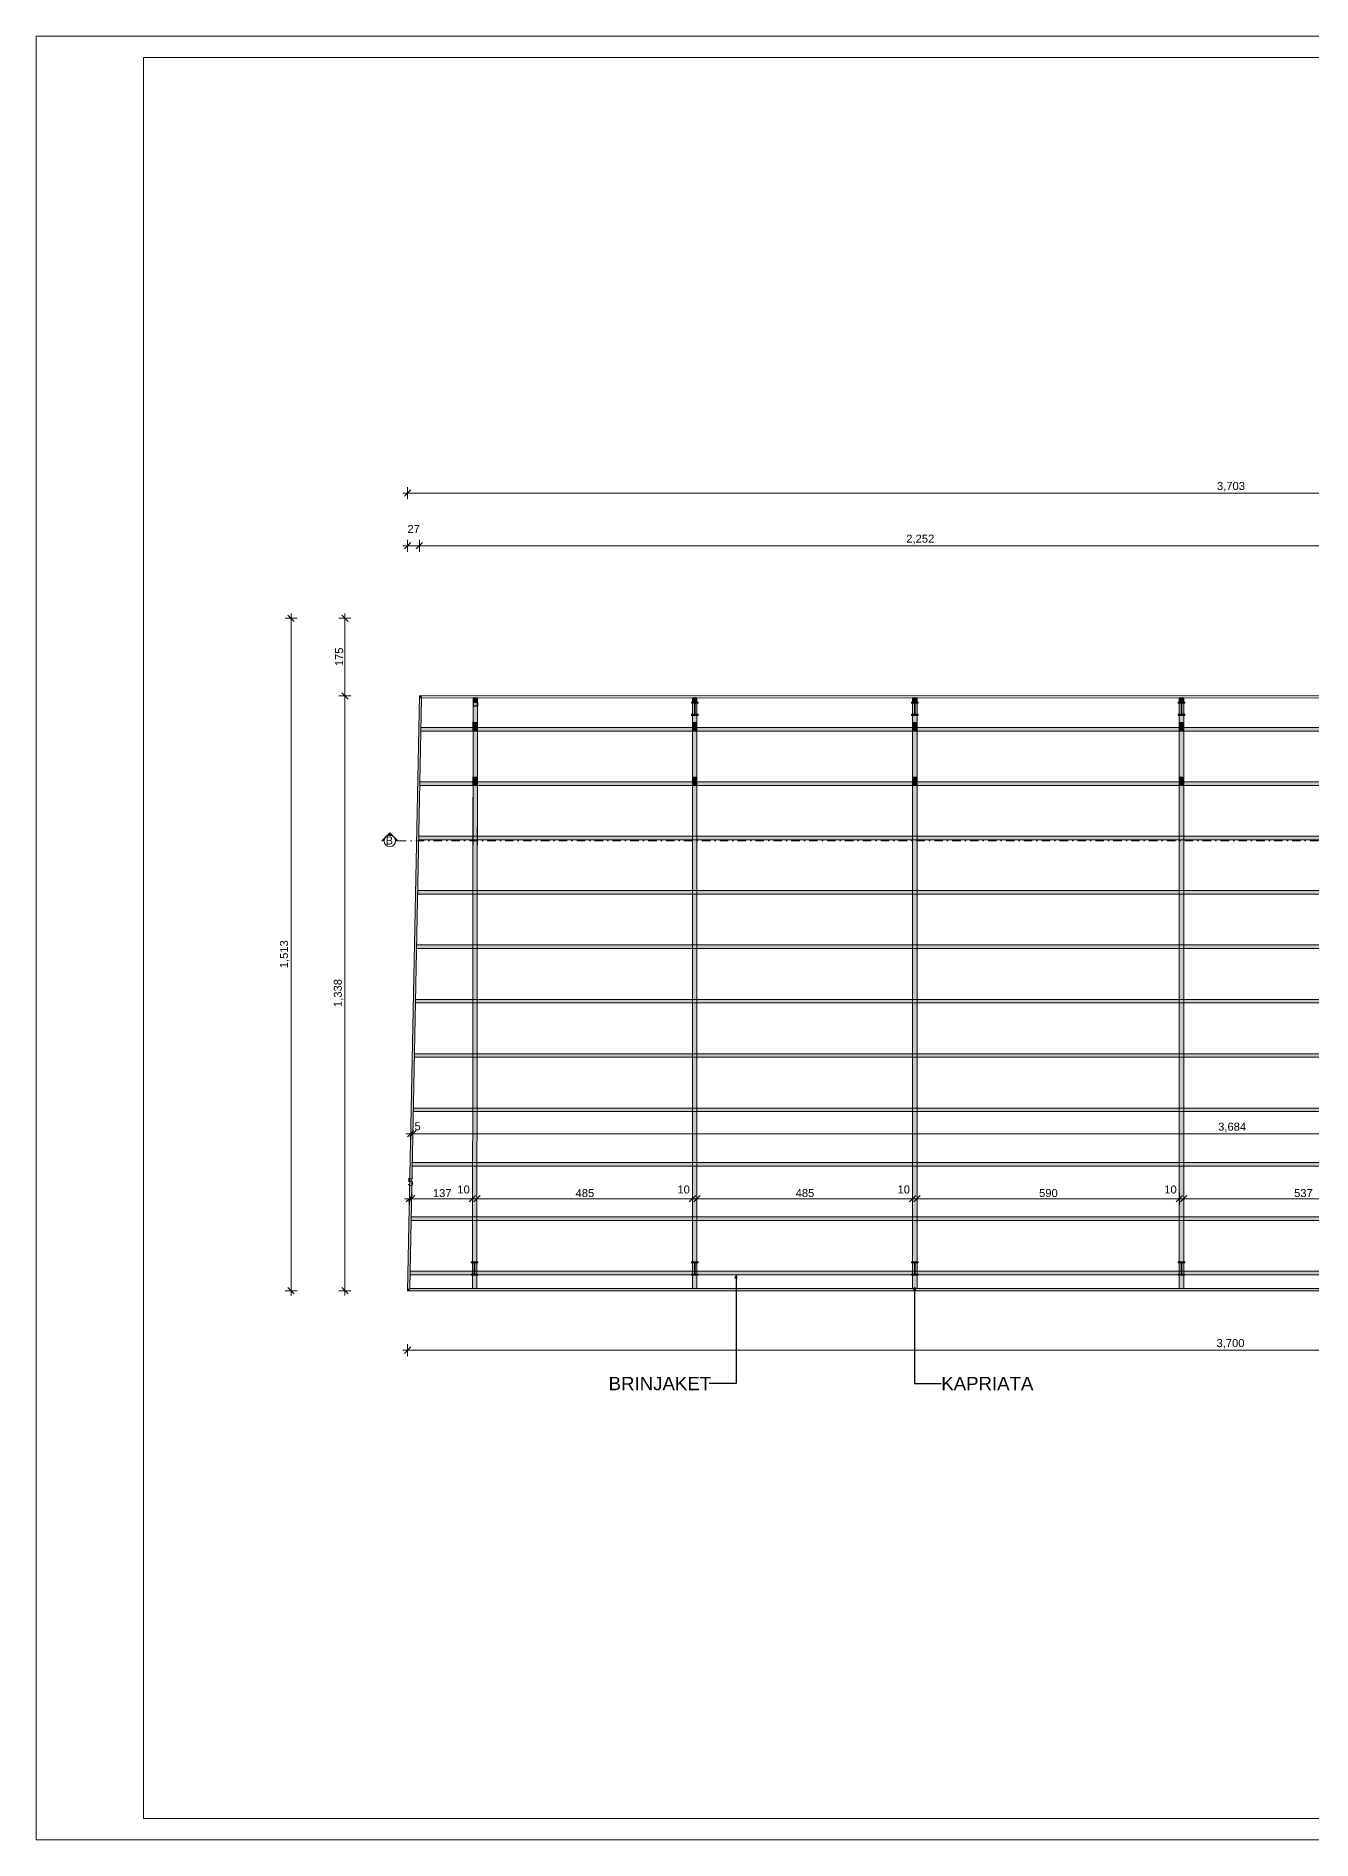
# Model space of a CAD drawing. Header units: millimetres. Extents: x 103307 to 160698, y -89732 to -49152.
# Drawn here: x 103307 to 132003, y -89732 to -49152 of the extents above; entities that cross this region are included whole.
import ezdxf

# ---------------------------------------------------------------- set-up
doc = ezdxf.new("R2010")
doc.units = ezdxf.units.MM
doc.header["$MEASUREMENT"] = 0
doc.linetypes.add('Dot & Dashed', pattern=[402.166657, 190.5, -105.833333, 0, -105.833324])
for name, color, linetype, lineweight in [('02. Tabela Projekti zbatues_Pen_No__1', 7, 'Continuous', 5), ('0_Pen_No__151', 171, 'Continuous', 5), ('0_Pen_No__7', 7, 'Continuous', 5), ('A - kanalet e ventilimit_Pen_No__22', 8, 'Continuous', 5), ('A - Shtyllat_Pen_No__1', 7, 'Continuous', 5), ('Annotation - Label_Pen_No__42', 8, 'Continuous', 5), ('Structural - Bearing_Pen_No__1', 7, 'Continuous', 5)]:
    doc.layers.add(name, color=color, linetype=linetype, lineweight=lineweight)
for name, color, linetype in [('A - Dimenzionimi', 7, 'Continuous'), ('A - kanalet e ventilimit', 7, 'Continuous'), ('A - Shtyllat', 7, 'Continuous'), ('Marker - Section', 7, 'Continuous'), ('Structural - Bearing', 7, 'Continuous')]:
    doc.layers.add(name, color=color, linetype=linetype)
for name, color, linetype, lineweight, true_color in [('A - Dimenzionimi_Pen_No__61', 7, 'Continuous', 5, 0x6a6a6a), ('A - Dimenzionimi_Pen_No__81', 7, 'Continuous', 5, 0x6a6a6a), ('A - kanalet e ventilimit_Pen_No__82', 7, 'Continuous', 5, 0xaaaaaa), ('A - Shtyllat_Pen_No__102', 7, 'Continuous', 50, 0xcccccc), ('Marker - Section_Pen_No__48', 7, 'Continuous', 5, 0xa80f02), ('Marker - Section_Pen_No__8', 7, 'Continuous', 20, 0xa80f02), ('Structural - Bearing_Pen_No__162', 7, 'Continuous', 5, 0xaaaaaa), ('Structural - Bearing_Pen_No__61', 7, 'Continuous', 5, 0x6a6a6a)]:
    doc.layers.add(name, color=color, linetype=linetype, lineweight=lineweight, true_color=true_color)
doc.styles.add('GENERATED_STYLE_2', font='')
doc.styles.add('GENERATED_STYLE_3', font='')
doc.styles.get('GENERATED_STYLE_2').set_extended_font_data('Century Gothic')
doc.styles.get('GENERATED_STYLE_3').set_extended_font_data('Arial')
doc.dimstyles.new('GENERATED_STYLE__1', dxfattribs={"dimtxt": 180, "dimasz": 136.8, "dimexe": 0.18, "dimexo": 100000, "dimgap": 0, "dimtad": 1, "dimtih": 1, "dimtoh": 1, "dimdec": 0, "dimlfac": 0.1, "dimzin": 0, "dimdsep": 46, "dimtxsty": 'GENERATED_STYLE_3', "dimblk": 'ARROWHEAD_6', "dimblk1": 'ARROWHEAD_6', "dimblk2": 'ARROWHEAD_6', "dimcen": 0.09, "dimclrd": 256, "dimclre": 256, "dimclrt": 256, "dimadec": 0, "dimazin": 0, "dimtfac": 1, "dimtdec": 4, "dimtmove": 0, "dimatfit": 3, "dimfxl": 0, "dimtolj": 1, "dimtzin": 0, "dimarcsym": 0})
doc.dimstyles.new('GENERATED_STYLE__2', dxfattribs={"dimtxt": 180, "dimasz": 136.8, "dimexe": 0.18, "dimexo": 100000, "dimgap": 0, "dimtad": 1, "dimdec": 0, "dimlfac": 0.1, "dimzin": 0, "dimdsep": 46, "dimtxsty": 'GENERATED_STYLE_3', "dimblk": 'ARROWHEAD_6', "dimblk1": 'ARROWHEAD_6', "dimblk2": 'ARROWHEAD_6', "dimcen": 0.09, "dimclrd": 256, "dimclre": 256, "dimclrt": 256, "dimadec": 0, "dimazin": 0, "dimtfac": 1, "dimtdec": 4, "dimtmove": 0, "dimatfit": 3, "dimfxl": 0, "dimtolj": 1, "dimtzin": 0, "dimarcsym": 0})
doc.dimstyles.new('GENERATED_STYLE__3', dxfattribs={"dimtxt": 180, "dimasz": 136.8, "dimexe": 0.18, "dimexo": 100000, "dimgap": 0, "dimtad": 1, "dimtih": 1, "dimtoh": 1, "dimdec": 0, "dimlfac": 0.1, "dimzin": 0, "dimdsep": 46, "dimtxsty": 'GENERATED_STYLE_3', "dimblk": 'ARROWHEAD_6', "dimblk1": 'ARROWHEAD_6', "dimblk2": 'ARROWHEAD_6', "dimcen": 0.09, "dimclrd": 256, "dimclre": 256, "dimclrt": 256, "dimadec": 0, "dimazin": 0, "dimtfac": 1, "dimtdec": 4, "dimtmove": 2, "dimatfit": 3, "dimfxl": 0, "dimtolj": 1, "dimtzin": 0, "dimarcsym": 0})
doc.dimstyles.new('GENERATED_STYLE__5', dxfattribs={"dimtxt": 0.18, "dimasz": 91.2, "dimexe": 0.18, "dimexo": 0.0625, "dimgap": 0, "dimtad": 0, "dimtih": 1, "dimtoh": 1, "dimdec": 4, "dimzin": 0, "dimdsep": 46, "dimcen": 0.09, "dimadec": 0, "dimazin": 0, "dimtfac": 1, "dimtdec": 4, "dimtmove": 0, "dimatfit": 3, "dimldrblk": 'ARROWHEAD_16', "dimfxl": 0, "dimtolj": 1, "dimtzin": 0, "dimarcsym": 0})

# ---------------------------------------------------------------- blocks, each defined once
blk = doc.blocks.new('Wall_2', base_point=(111662, -77378))
at = {"layer": 'A - kanalet e ventilimit_Pen_No__82', "linetype": 'Continuous', "lineweight": 0, "true_color": 0xe9e9e9}
for points in [[(111713, -77328), (111978, -64045), (111928, -64045), (111663, -77328)], [(111929, -63996), (111928, -64045), (111978, -64045), (111930, -63996)], [(111930, -63996), (111929, -63995), (111929, -63996)], [(111930, -63995), (111930, -63996), (111978, -64045), (111979, -63995)], [(111713, -77328), (111662, -77378), (111712, -77378)], [(111663, -77328), (111662, -77378), (111713, -77328)]]:
    blk.add_hatch(color=254, dxfattribs=at).paths.add_polyline_path(points)
at = {"layer": 'A - kanalet e ventilimit_Pen_No__22', "color": 8, "linetype": 'Continuous', "lineweight": 5, "flags": 128}
for points in [[(111929, -63995), (111662, -77378)], [(111713, -77328), (111978, -64045)], [(111929, -63995), (111979, -63995)], [(111662, -77378), (111712, -77378)]]:
    blk.add_lwpolyline(points, dxfattribs=at)
blk = doc.blocks.new('Wall_5', base_point=(134443, -63990))
at = {"layer": 'A - kanalet e ventilimit_Pen_No__82', "linetype": 'Continuous', "lineweight": 0, "true_color": 0xe9e9e9}
for points in [[(111930, -63995), (111929, -63995), (111930, -63996)], [(111979, -63995), (111978, -64045), (134443, -64040), (134443, -63990)]]:
    blk.add_hatch(color=254, dxfattribs=at).paths.add_polyline_path(points)
at = {"layer": 'A - kanalet e ventilimit_Pen_No__22', "color": 8, "linetype": 'Continuous', "lineweight": 5, "flags": 128}
for points in [[(111978, -64045), (134443, -64040)], [(134443, -63990), (111979, -63995)]]:
    blk.add_lwpolyline(points, dxfattribs=at)
blk = doc.blocks.new('Wall_6', base_point=(111662, -77378))
at = {"layer": 'A - kanalet e ventilimit_Pen_No__82', "linetype": 'Continuous', "lineweight": 0, "true_color": 0xe9e9e9}
for points in [[(111712, -77378), (148617, -77378), (148617, -77328), (111713, -77328)], [(148667, -77378), (148667, -77378), (148667, -77378)]]:
    blk.add_hatch(color=254, dxfattribs=at).paths.add_polyline_path(points)
at = {"layer": 'A - kanalet e ventilimit_Pen_No__22', "color": 8, "linetype": 'Continuous', "lineweight": 5, "flags": 128}
for points in [[(111712, -77378), (148617, -77378)], [(148617, -77328), (111713, -77328)]]:
    blk.add_lwpolyline(points, dxfattribs=at)
blk = doc.blocks.new('Column_5', base_point=(129071, -64284))
at = {"layer": 'A - Shtyllat_Pen_No__102', "linetype": 'Continuous', "lineweight": 0, "true_color": 0xf1f1f1}
blk.add_hatch(color=7, dxfattribs=at).paths.add_polyline_path([(128996, -64434), (129146, -64434), (129146, -64409), (129078, -64409), (129078, -64159), (129146, -64159), (129146, -64134), (128996, -64134), (128996, -64159), (129063, -64159), (129063, -64409), (128996, -64409)])
at = {"layer": 'A - Shtyllat_Pen_No__1', "color": 7, "linetype": 'Continuous', "lineweight": 5, "flags": 128}
blk.add_lwpolyline([(128996, -64434), (129146, -64434), (129146, -64409), (129078, -64409), (129078, -64159), (129146, -64159), (129146, -64134), (128996, -64134), (128996, -64159), (129063, -64159), (129063, -64409), (128996, -64409)], close=True, dxfattribs=at)
blk = doc.blocks.new('Column_6', base_point=(123071, -64284))
at = {"layer": 'A - Shtyllat_Pen_No__102', "linetype": 'Continuous', "lineweight": 0, "true_color": 0xf1f1f1}
blk.add_hatch(color=7, dxfattribs=at).paths.add_polyline_path([(122996, -64434), (123146, -64434), (123146, -64409), (123078, -64409), (123078, -64159), (123146, -64159), (123146, -64134), (122996, -64134), (122996, -64159), (123063, -64159), (123063, -64409), (122996, -64409)])
at = {"layer": 'A - Shtyllat_Pen_No__1', "color": 7, "linetype": 'Continuous', "lineweight": 5, "flags": 128}
blk.add_lwpolyline([(122996, -64434), (123146, -64434), (123146, -64409), (123078, -64409), (123078, -64159), (123146, -64159), (123146, -64134), (122996, -64134), (122996, -64159), (123063, -64159), (123063, -64409), (122996, -64409)], close=True, dxfattribs=at)
blk = doc.blocks.new('Column_7', base_point=(118121, -64284))
at = {"layer": 'A - Shtyllat_Pen_No__102', "linetype": 'Continuous', "lineweight": 0, "true_color": 0xf1f1f1}
blk.add_hatch(color=7, dxfattribs=at).paths.add_polyline_path([(118046, -64434), (118196, -64434), (118196, -64409), (118128, -64409), (118128, -64159), (118196, -64159), (118196, -64134), (118046, -64134), (118046, -64159), (118113, -64159), (118113, -64409), (118046, -64409)])
at = {"layer": 'A - Shtyllat_Pen_No__1', "color": 7, "linetype": 'Continuous', "lineweight": 5, "flags": 128}
blk.add_lwpolyline([(118046, -64434), (118196, -64434), (118196, -64409), (118128, -64409), (118128, -64159), (118196, -64159), (118196, -64134), (118046, -64134), (118046, -64159), (118113, -64159), (118113, -64409), (118046, -64409)], close=True, dxfattribs=at)
blk = doc.blocks.new('Column_8', base_point=(113189, -64179))
at = {"layer": 'A - Shtyllat_Pen_No__102', "linetype": 'Continuous', "lineweight": 0, "true_color": 0xf1f1f1}
h = blk.add_hatch(color=7, dxfattribs=at)
h.paths.add_polyline_path([(113139, -64224), (113239, -64224), (113239, -64134), (113139, -64134)])
h.paths.add_polyline_path([(113147, -64216), (113147, -64142), (113231, -64142), (113231, -64216)], flags=0)
at = {"layer": 'A - Shtyllat_Pen_No__1', "color": 7, "linetype": 'Continuous', "lineweight": 5, "flags": 128}
for points in [[(113139, -64224), (113239, -64224), (113239, -64134), (113139, -64134)], [(113147, -64216), (113147, -64142), (113231, -64142), (113231, -64216)]]:
    blk.add_lwpolyline(points, close=True, dxfattribs=at)
blk = doc.blocks.new('Column_13', base_point=(129071, -76878))
at = {"layer": 'A - Shtyllat_Pen_No__102', "linetype": 'Continuous', "lineweight": 0, "true_color": 0xf1f1f1}
blk.add_hatch(color=7, dxfattribs=at).paths.add_polyline_path([(128996, -77028), (129146, -77028), (129146, -77002), (129078, -77002), (129078, -76753), (129146, -76753), (129146, -76728), (128996, -76728), (128996, -76753), (129063, -76753), (129063, -77002), (128996, -77002)])
at = {"layer": 'A - Shtyllat_Pen_No__1', "color": 7, "linetype": 'Continuous', "lineweight": 5, "flags": 128}
blk.add_lwpolyline([(128996, -77028), (129146, -77028), (129146, -77002), (129078, -77002), (129078, -76753), (129146, -76753), (129146, -76728), (128996, -76728), (128996, -76753), (129063, -76753), (129063, -77002), (128996, -77002)], close=True, dxfattribs=at)
blk = doc.blocks.new('Column_14', base_point=(123071, -76878))
at = {"layer": 'A - Shtyllat_Pen_No__102', "linetype": 'Continuous', "lineweight": 0, "true_color": 0xf1f1f1}
blk.add_hatch(color=7, dxfattribs=at).paths.add_polyline_path([(122996, -77028), (123146, -77028), (123146, -77002), (123078, -77002), (123078, -76753), (123146, -76753), (123146, -76728), (122996, -76728), (122996, -76753), (123063, -76753), (123063, -77002), (122996, -77002)])
at = {"layer": 'A - Shtyllat_Pen_No__1', "color": 7, "linetype": 'Continuous', "lineweight": 5, "flags": 128}
blk.add_lwpolyline([(122996, -77028), (123146, -77028), (123146, -77002), (123078, -77002), (123078, -76753), (123146, -76753), (123146, -76728), (122996, -76728), (122996, -76753), (123063, -76753), (123063, -77002), (122996, -77002)], close=True, dxfattribs=at)
blk = doc.blocks.new('Column_15', base_point=(118121, -76878))
at = {"layer": 'A - Shtyllat_Pen_No__102', "linetype": 'Continuous', "lineweight": 0, "true_color": 0xf1f1f1}
blk.add_hatch(color=7, dxfattribs=at).paths.add_polyline_path([(118046, -77028), (118196, -77028), (118196, -77002), (118128, -77002), (118128, -76753), (118196, -76753), (118196, -76728), (118046, -76728), (118046, -76753), (118113, -76753), (118113, -77002), (118046, -77002)])
at = {"layer": 'A - Shtyllat_Pen_No__1', "color": 7, "linetype": 'Continuous', "lineweight": 5, "flags": 128}
blk.add_lwpolyline([(118046, -77028), (118196, -77028), (118196, -77002), (118128, -77002), (118128, -76753), (118196, -76753), (118196, -76728), (118046, -76728), (118046, -76753), (118113, -76753), (118113, -77002), (118046, -77002)], close=True, dxfattribs=at)
blk = doc.blocks.new('Column_16', base_point=(113171, -76878))
at = {"layer": 'A - Shtyllat_Pen_No__102', "linetype": 'Continuous', "lineweight": 0, "true_color": 0xf1f1f1}
blk.add_hatch(color=7, dxfattribs=at).paths.add_polyline_path([(113096, -77028), (113246, -77028), (113246, -77002), (113178, -77002), (113178, -76753), (113246, -76753), (113246, -76728), (113096, -76728), (113096, -76753), (113163, -76753), (113163, -77002), (113096, -77002)])
at = {"layer": 'A - Shtyllat_Pen_No__1', "color": 7, "linetype": 'Continuous', "lineweight": 5, "flags": 128}
blk.add_lwpolyline([(113096, -77028), (113246, -77028), (113246, -77002), (113178, -77002), (113178, -76753), (113246, -76753), (113246, -76728), (113096, -76728), (113096, -76753), (113163, -76753), (113163, -77002), (113096, -77002)], close=True, dxfattribs=at)
blk = doc.blocks.new('*D23', base_point=(1146984, 83970))
at = {"layer": 'A - Dimenzionimi_Pen_No__81', "color": 251, "linetype": 'Continuous', "lineweight": 5, "true_color": 0x6a6a6a}
for p, q in [((111554, -60618), (111662, -60618)), ((111734, -60546), (111590, -60690)), ((111662, -60753), (111662, -60483)), ((111662, -60618), (111929, -60618)), ((112001, -60546), (111857, -60690)), ((111929, -60753), (111929, -60483))]:
    blk.add_line(p, q, dxfattribs=at)
at = {"layer": 'A - Dimenzionimi_Pen_No__61', "color": 251, "lineweight": 5, "true_color": 0x6a6a6a, "insert": (111659, -60330), "char_height": 180, "attachment_point": 7, "style": 'GENERATED_STYLE_3'}
blk.add_mtext('\\A1;{\\pql;\\fArial|b0|i0|c0|p34;27}', dxfattribs=at)
blk = doc.blocks.new('ARROWHEAD_6')
at = {"color": 0, "linetype": 'Continuous', "lineweight": 0}
for p, q in [((0, 0), (-1, 0)), ((-0.5, -0.5), (0.5, 0.5))]:
    blk.add_line(p, q, dxfattribs=at)
blk = doc.blocks.new('*D25', base_point=(1146984, 83970))
at = {"layer": 'A - Dimenzionimi_Pen_No__81', "color": 251, "linetype": 'Continuous', "lineweight": 5, "true_color": 0x6a6a6a}
for p, q in [((112001, -60546), (111857, -60690)), ((111929, -60753), (111929, -60483)), ((111929, -60618), (134444, -60618)), ((134516, -60546), (134372, -60690)), ((134444, -60753), (134444, -60483))]:
    blk.add_line(p, q, dxfattribs=at)
at = {"layer": 'A - Dimenzionimi_Pen_No__61', "color": 251, "lineweight": 5, "true_color": 0x6a6a6a, "insert": (122879, -60582), "char_height": 180, "attachment_point": 7, "style": 'GENERATED_STYLE_3'}
blk.add_mtext('\\A1;{\\pql;\\fArial|b0|i0|c0|p34;2,252}', dxfattribs=at)
blk = doc.blocks.new('*D27', base_point=(1146984, 83970))
at = {"layer": 'A - Dimenzionimi_Pen_No__81', "color": 251, "linetype": 'Continuous', "lineweight": 5, "true_color": 0x6a6a6a}
for p, q in [((111554, -59431), (111662, -59431)), ((111734, -59359), (111590, -59503)), ((111662, -59566), (111662, -59296)), ((111662, -59431), (148688, -59431)), ((148616, -59503), (148760, -59359)), ((148688, -59566), (148688, -59296)), ((148688, -59431), (148796, -59431))]:
    blk.add_line(p, q, dxfattribs=at)
at = {"layer": 'A - Dimenzionimi_Pen_No__61', "color": 251, "lineweight": 5, "true_color": 0x6a6a6a, "insert": (129867, -59395), "char_height": 180, "attachment_point": 7, "style": 'GENERATED_STYLE_3'}
blk.add_mtext('\\A1;{\\pql;\\fArial|b0|i0|c0|p34;3,703}', dxfattribs=at)
blk = doc.blocks.new('*D28', base_point=(1146984, 83970))
at = {"layer": 'A - Dimenzionimi_Pen_No__81', "color": 251, "linetype": 'Continuous', "lineweight": 5, "true_color": 0x6a6a6a}
for p, q in [((110387, -63995), (110117, -63995)), ((110180, -63923), (110324, -64067)), ((110252, -77378), (110252, -63995)), ((110387, -77378), (110117, -77378)), ((110180, -77306), (110324, -77450)), ((110252, -77486), (110252, -77378))]:
    blk.add_line(p, q, dxfattribs=at)
at = {"layer": 'A - Dimenzionimi_Pen_No__61', "color": 251, "lineweight": 5, "true_color": 0x6a6a6a, "insert": (110216, -70994), "char_height": 180, "attachment_point": 7, "rotation": 90, "style": 'GENERATED_STYLE_3'}
blk.add_mtext('\\A1;{\\pql;\\fArial|b0|i0|c0|p34;1,338}', dxfattribs=at)
blk = doc.blocks.new('*D29', base_point=(1146984, 83970))
at = {"layer": 'A - Dimenzionimi_Pen_No__81', "color": 251, "linetype": 'Continuous', "lineweight": 5, "true_color": 0x6a6a6a}
for p, q in [((110387, -62249), (110117, -62249)), ((110324, -62321), (110180, -62177)), ((110252, -62249), (110252, -62141)), ((110252, -63995), (110252, -62249)), ((110387, -63995), (110117, -63995)), ((110180, -63923), (110324, -64067))]:
    blk.add_line(p, q, dxfattribs=at)
at = {"layer": 'A - Dimenzionimi_Pen_No__61', "color": 251, "lineweight": 5, "true_color": 0x6a6a6a, "insert": (110216, -63327), "char_height": 180, "attachment_point": 7, "rotation": 90, "style": 'GENERATED_STYLE_3'}
blk.add_mtext('\\A1;{\\pql;\\fArial|b0|i0|c0|p34;175}', dxfattribs=at)
blk = doc.blocks.new('*D30', base_point=(1146984, 83970))
at = {"layer": 'A - Dimenzionimi_Pen_No__81', "color": 251, "linetype": 'Continuous', "lineweight": 5, "true_color": 0x6a6a6a}
for p, q in [((109177, -62249), (108907, -62249)), ((109114, -62321), (108970, -62177)), ((109042, -62249), (109042, -62141)), ((109042, -77378), (109042, -62249)), ((109177, -77378), (108907, -77378)), ((108970, -77306), (109114, -77450)), ((109042, -77486), (109042, -77378))]:
    blk.add_line(p, q, dxfattribs=at)
at = {"layer": 'A - Dimenzionimi_Pen_No__61', "color": 251, "lineweight": 5, "true_color": 0x6a6a6a, "insert": (109006, -70121), "char_height": 180, "attachment_point": 7, "rotation": 90, "style": 'GENERATED_STYLE_3'}
blk.add_mtext('\\A1;{\\pql;\\fArial|b0|i0|c0|p34;1,513}', dxfattribs=at)
blk = doc.blocks.new('*D31', base_point=(1146984, 83970))
at = {"layer": 'A - Dimenzionimi_Pen_No__81', "color": 251, "linetype": 'Continuous', "lineweight": 5, "true_color": 0x6a6a6a}
for p, q in [((111554, -78714), (111662, -78714)), ((111734, -78642), (111590, -78786)), ((111662, -78849), (111662, -78579)), ((111662, -78714), (148667, -78714)), ((148595, -78786), (148739, -78642)), ((148667, -78849), (148667, -78579)), ((148667, -78714), (148775, -78714))]:
    blk.add_line(p, q, dxfattribs=at)
at = {"layer": 'A - Dimenzionimi_Pen_No__61', "color": 251, "lineweight": 5, "true_color": 0x6a6a6a, "insert": (129857, -78678), "char_height": 180, "attachment_point": 7, "style": 'GENERATED_STYLE_3'}
blk.add_mtext('\\A1;{\\pql;\\fArial|b0|i0|c0|p34;3,700}', dxfattribs=at)
blk = doc.blocks.new('*D33', base_point=(1146984, 83970))
at = {"layer": 'A - Dimenzionimi_Pen_No__81', "color": 251, "linetype": 'Continuous', "lineweight": 5, "true_color": 0x6a6a6a}
for p, q in [((111625, -73846), (111733, -73846)), ((111661, -73918), (111805, -73774)), ((111855, -73774), (111711, -73918)), ((111733, -73981), (111733, -73711)), ((111733, -73846), (111783, -73846)), ((111783, -73981), (111783, -73711))]:
    blk.add_line(p, q, dxfattribs=at)
blk = doc.blocks.new('*D34', base_point=(1146984, 83970))
at = {"layer": 'A - Dimenzionimi_Pen_No__81', "color": 251, "linetype": 'Continuous', "lineweight": 5, "true_color": 0x6a6a6a}
for p, q in [((111661, -73918), (111805, -73774)), ((111855, -73774), (111711, -73918)), ((111783, -73981), (111783, -73711)), ((111783, -73846), (148621, -73846)), ((148549, -73918), (148693, -73774)), ((148739, -73774), (148595, -73918)), ((148621, -73981), (148621, -73711))]:
    blk.add_line(p, q, dxfattribs=at)
at = {"layer": 'A - Dimenzionimi_Pen_No__61', "color": 251, "lineweight": 5, "true_color": 0x6a6a6a, "char_height": 180, "attachment_point": 7, "style": 'GENERATED_STYLE_3'}
for s, insert in [('\\A1;{\\pql;\\fArial|b0|i0|c0|p34;5}', (111818, -73769)), ('\\A1;{\\pql;\\fArial|b0|i0|c0|p34;3,684}', (129894, -73810))]:
    blk.add_mtext(s, dxfattribs=dict(at, insert=insert))
blk = doc.blocks.new('Beam_5', base_point=(129121, -77028))
at = {"layer": 'Structural - Bearing_Pen_No__162', "linetype": 'Continuous', "lineweight": 5, "true_color": 0xaaaaaa}
for points in [[(129021, -64140), (129121, -64140), (129121, -64041), (129021, -64041)], [(129121, -64581), (129021, -64581), (129021, -64693), (129121, -64693)], [(129121, -64696), (129021, -64696), (129021, -64796), (129121, -64796)], [(129121, -65816), (129021, -65816), (129021, -66019), (129121, -66019)], [(129121, -66276), (129021, -66276), (129021, -67623), (129121, -67623)]]:
    blk.add_hatch(color=253, dxfattribs=at).paths.add_polyline_path(points)
at = {"layer": 'Structural - Bearing_Pen_No__61', "linetype": 'Continuous', "lineweight": 0, "true_color": 0xb3b3b3}
blk.add_hatch(color=253, dxfattribs=at).paths.add_polyline_path([(129121, -77328), (129121, -64040), (129021, -64040), (129021, -77328)])
at = {"layer": 'Structural - Bearing_Pen_No__1', "color": 7, "linetype": 'Continuous', "lineweight": 5}
for p, q in [((129121, -64040), (129021, -64040)), ((129021, -64040), (129021, -77328)), ((129021, -64041), (129021, -64140)), ((129121, -64041), (129021, -64041)), ((129121, -64040), (129121, -77328)), ((129121, -64041), (129121, -64140)), ((129021, -64581), (129021, -64693)), ((129021, -64696), (129021, -64796)), ((129121, -64581), (129121, -64693)), ((129121, -64696), (129121, -64796)), ((129021, -65816), (129021, -66019)), ((129121, -65816), (129121, -66019)), ((129021, -66276), (129021, -67623)), ((129121, -66276), (129121, -67623)), ((129121, -77328), (129021, -77328))]:
    blk.add_line(p, q, dxfattribs=at)
at = {"layer": 'Structural - Bearing_Pen_No__1', "color": 7, "linetype": 'Dot & Dashed', "lineweight": 5}
blk.add_line((129121, -77028), (129021, -77028), dxfattribs=at)
blk = doc.blocks.new('Beam_6', base_point=(123121, -77028))
at = {"layer": 'Structural - Bearing_Pen_No__162', "linetype": 'Continuous', "lineweight": 5, "true_color": 0xaaaaaa}
for points in [[(123021, -64140), (123121, -64140), (123121, -64043), (123021, -64043)], [(123121, -64581), (123021, -64581), (123021, -64693), (123121, -64693)], [(123121, -64696), (123021, -64696), (123021, -64796), (123121, -64796)], [(123121, -65816), (123021, -65816), (123021, -66019), (123121, -66019)], [(123121, -66276), (123021, -66276), (123021, -67623), (123121, -67623)]]:
    blk.add_hatch(color=253, dxfattribs=at).paths.add_polyline_path(points)
at = {"layer": 'Structural - Bearing_Pen_No__61', "linetype": 'Continuous', "lineweight": 0, "true_color": 0xb3b3b3}
blk.add_hatch(color=253, dxfattribs=at).paths.add_polyline_path([(123121, -77328), (123121, -64040), (123021, -64040), (123021, -77328)])
at = {"layer": 'Structural - Bearing_Pen_No__1', "color": 7, "linetype": 'Continuous', "lineweight": 5}
for p, q in [((123121, -64040), (123021, -64040)), ((123021, -64040), (123021, -77328)), ((123021, -64043), (123021, -64140)), ((123121, -64043), (123021, -64043)), ((123121, -64040), (123121, -77328)), ((123121, -64043), (123121, -64140)), ((123021, -64581), (123021, -64693)), ((123021, -64696), (123021, -64796)), ((123121, -64581), (123121, -64693)), ((123121, -64696), (123121, -64796)), ((123021, -65816), (123021, -66019)), ((123121, -65816), (123121, -66019)), ((123021, -66276), (123021, -67623)), ((123121, -66276), (123121, -67623)), ((123121, -77328), (123021, -77328))]:
    blk.add_line(p, q, dxfattribs=at)
at = {"layer": 'Structural - Bearing_Pen_No__1', "color": 7, "linetype": 'Dot & Dashed', "lineweight": 5}
blk.add_line((123121, -77028), (123021, -77028), dxfattribs=at)
blk = doc.blocks.new('Beam_7', base_point=(118171, -77028))
at = {"layer": 'Structural - Bearing_Pen_No__162', "linetype": 'Continuous', "lineweight": 5, "true_color": 0xaaaaaa}
for points in [[(118071, -64140), (118171, -64140), (118171, -64044), (118071, -64044)], [(118171, -64581), (118071, -64581), (118071, -64693), (118171, -64693)], [(118171, -64696), (118071, -64696), (118071, -64796), (118171, -64796)], [(118171, -65816), (118071, -65816), (118071, -66019), (118171, -66019)], [(118171, -66276), (118071, -66276), (118071, -67623), (118171, -67623)]]:
    blk.add_hatch(color=253, dxfattribs=at).paths.add_polyline_path(points)
at = {"layer": 'Structural - Bearing_Pen_No__61', "linetype": 'Continuous', "lineweight": 0, "true_color": 0xb3b3b3}
blk.add_hatch(color=253, dxfattribs=at).paths.add_polyline_path([(118171, -77328), (118171, -64040), (118071, -64040), (118071, -77328)])
at = {"layer": 'Structural - Bearing_Pen_No__1', "color": 7, "linetype": 'Continuous', "lineweight": 5}
for p, q in [((118171, -64040), (118071, -64040)), ((118071, -64040), (118071, -77328)), ((118071, -64044), (118071, -64140)), ((118171, -64044), (118071, -64044)), ((118171, -64040), (118171, -77328)), ((118171, -64044), (118171, -64140)), ((118071, -64581), (118071, -64693)), ((118071, -64696), (118071, -64796)), ((118171, -64581), (118171, -64693)), ((118171, -64696), (118171, -64796)), ((118071, -65816), (118071, -66019)), ((118171, -65816), (118171, -66019)), ((118071, -66276), (118071, -67623)), ((118171, -66276), (118171, -67623)), ((118171, -77328), (118071, -77328))]:
    blk.add_line(p, q, dxfattribs=at)
at = {"layer": 'Structural - Bearing_Pen_No__1', "color": 7, "linetype": 'Dot & Dashed', "lineweight": 5}
blk.add_line((118171, -77028), (118071, -77028), dxfattribs=at)
blk = doc.blocks.new('Beam_8', base_point=(113221, -77028))
at = {"layer": 'Structural - Bearing_Pen_No__162', "linetype": 'Continuous', "lineweight": 5, "true_color": 0xaaaaaa}
for points in [[(113135, -64140), (113235, -64140), (113235, -64045), (113135, -64045)], [(113234, -64581), (113134, -64581), (113134, -64693), (113234, -64693)], [(113234, -64696), (113134, -64695), (113134, -64795), (113234, -64796)], [(113233, -65816), (113133, -65815), (113133, -66019), (113233, -66019)], [(113232, -66276), (113132, -66276), (113131, -67623), (113231, -67623)]]:
    blk.add_hatch(color=253, dxfattribs=at).paths.add_polyline_path(points)
at = {"layer": 'Structural - Bearing_Pen_No__61', "linetype": 'Continuous', "lineweight": 0, "true_color": 0xb3b3b3}
blk.add_hatch(color=253, dxfattribs=at).paths.add_polyline_path([(113220, -77328), (113235, -64040), (113135, -64040), (113120, -77328)])
at = {"layer": 'Structural - Bearing_Pen_No__1', "color": 7, "linetype": 'Continuous', "lineweight": 5}
for p, q in [((113135, -64040), (113120, -77328)), ((113235, -64040), (113135, -64040)), ((113135, -64045), (113135, -64140)), ((113235, -64045), (113135, -64045)), ((113235, -64040), (113220, -77328)), ((113235, -64045), (113235, -64140)), ((113134, -64581), (113134, -64693)), ((113134, -64695), (113134, -64795)), ((113234, -64581), (113234, -64693)), ((113234, -64696), (113234, -64796)), ((113133, -65815), (113133, -66019)), ((113233, -65816), (113233, -66019)), ((113132, -66276), (113131, -67623)), ((113232, -66276), (113231, -67623)), ((113220, -77328), (113120, -77328))]:
    blk.add_line(p, q, dxfattribs=at)
at = {"layer": 'Structural - Bearing_Pen_No__1', "color": 7, "linetype": 'Dot & Dashed', "lineweight": 5}
blk.add_line((113221, -77028), (113121, -77028), dxfattribs=at)
blk = doc.blocks.new('*D44', base_point=(1146984, 83970))
at = {"layer": 'A - Dimenzionimi_Pen_No__81', "color": 251, "linetype": 'Continuous', "lineweight": 5, "true_color": 0x6a6a6a}
for p, q in [((111595, -75308), (111703, -75308)), ((111631, -75380), (111775, -75236)), ((111825, -75236), (111681, -75380)), ((111703, -75443), (111703, -75173)), ((111703, -75308), (111753, -75308)), ((111753, -75443), (111753, -75173))]:
    blk.add_line(p, q, dxfattribs=at)
at = {"layer": 'A - Dimenzionimi_Pen_No__61', "color": 251, "lineweight": 5, "true_color": 0x6a6a6a, "insert": (111660, -75020), "char_height": 180, "attachment_point": 7, "style": 'GENERATED_STYLE_3'}
blk.add_mtext('\\A1;{\\pql;\\fArial|b0|i0|c0|p34;5}', dxfattribs=at)
blk = doc.blocks.new('*D45', base_point=(1146984, 83970))
at = {"layer": 'A - Dimenzionimi_Pen_No__81', "color": 251, "linetype": 'Continuous', "lineweight": 5, "true_color": 0x6a6a6a}
for p, q in [((111631, -75380), (111775, -75236)), ((111825, -75236), (111681, -75380)), ((111753, -75443), (111753, -75173)), ((111753, -75308), (113121, -75308)), ((113193, -75236), (113049, -75380)), ((113121, -75443), (113121, -75173))]:
    blk.add_line(p, q, dxfattribs=at)
at = {"layer": 'A - Dimenzionimi_Pen_No__61', "color": 251, "lineweight": 5, "true_color": 0x6a6a6a, "char_height": 180, "attachment_point": 7, "style": 'GENERATED_STYLE_3'}
for s, insert in [('\\A1;{\\pql;\\fArial|b0|i0|c0|p34;10}', (112782, -75192)), ('\\A1;{\\pql;\\fArial|b0|i0|c0|p34;137}', (112232, -75272))]:
    blk.add_mtext(s, dxfattribs=dict(at, insert=insert))
blk = doc.blocks.new('*D46', base_point=(1146984, 83970))
at = {"layer": 'A - Dimenzionimi_Pen_No__81', "color": 251, "linetype": 'Continuous', "lineweight": 5, "true_color": 0x6a6a6a}
for p, q in [((113193, -75236), (113049, -75380)), ((113121, -75443), (113121, -75173)), ((113121, -75308), (113221, -75308)), ((113293, -75236), (113149, -75380)), ((113221, -75443), (113221, -75173))]:
    blk.add_line(p, q, dxfattribs=at)
blk = doc.blocks.new('*D47', base_point=(1146984, 83970))
at = {"layer": 'A - Dimenzionimi_Pen_No__81', "color": 251, "linetype": 'Continuous', "lineweight": 5, "true_color": 0x6a6a6a}
for p, q in [((113293, -75236), (113149, -75380)), ((113221, -75443), (113221, -75173)), ((113221, -75308), (118071, -75308)), ((118143, -75236), (117999, -75380)), ((118071, -75443), (118071, -75173))]:
    blk.add_line(p, q, dxfattribs=at)
at = {"layer": 'A - Dimenzionimi_Pen_No__61', "color": 251, "lineweight": 5, "true_color": 0x6a6a6a, "char_height": 180, "attachment_point": 7, "style": 'GENERATED_STYLE_3'}
for s, insert in [('\\A1;{\\pql;\\fArial|b0|i0|c0|p34;10}', (117732, -75192)), ('\\A1;{\\pql;\\fArial|b0|i0|c0|p34;485}', (115441, -75272))]:
    blk.add_mtext(s, dxfattribs=dict(at, insert=insert))
blk = doc.blocks.new('*D48', base_point=(1146984, 83970))
at = {"layer": 'A - Dimenzionimi_Pen_No__81', "color": 251, "linetype": 'Continuous', "lineweight": 5, "true_color": 0x6a6a6a}
for p, q in [((118143, -75236), (117999, -75380)), ((118071, -75443), (118071, -75173)), ((118071, -75308), (118171, -75308)), ((118243, -75236), (118099, -75380)), ((118171, -75443), (118171, -75173))]:
    blk.add_line(p, q, dxfattribs=at)
blk = doc.blocks.new('*D49', base_point=(1146984, 83970))
at = {"layer": 'A - Dimenzionimi_Pen_No__81', "color": 251, "linetype": 'Continuous', "lineweight": 5, "true_color": 0x6a6a6a}
for p, q in [((118243, -75236), (118099, -75380)), ((118171, -75443), (118171, -75173)), ((118171, -75308), (123021, -75308)), ((123093, -75236), (122949, -75380)), ((123021, -75443), (123021, -75173))]:
    blk.add_line(p, q, dxfattribs=at)
at = {"layer": 'A - Dimenzionimi_Pen_No__61', "color": 251, "lineweight": 5, "true_color": 0x6a6a6a, "char_height": 180, "attachment_point": 7, "style": 'GENERATED_STYLE_3'}
for s, insert in [('\\A1;{\\pql;\\fArial|b0|i0|c0|p34;10}', (122682, -75192)), ('\\A1;{\\pql;\\fArial|b0|i0|c0|p34;485}', (120391, -75272))]:
    blk.add_mtext(s, dxfattribs=dict(at, insert=insert))
blk = doc.blocks.new('*D50', base_point=(1146984, 83970))
at = {"layer": 'A - Dimenzionimi_Pen_No__81', "color": 251, "linetype": 'Continuous', "lineweight": 5, "true_color": 0x6a6a6a}
for p, q in [((123093, -75236), (122949, -75380)), ((123021, -75443), (123021, -75173)), ((123021, -75308), (123121, -75308)), ((123193, -75236), (123049, -75380)), ((123121, -75443), (123121, -75173))]:
    blk.add_line(p, q, dxfattribs=at)
blk = doc.blocks.new('*D51', base_point=(1146984, 83970))
at = {"layer": 'A - Dimenzionimi_Pen_No__81', "color": 251, "linetype": 'Continuous', "lineweight": 5, "true_color": 0x6a6a6a}
for p, q in [((123193, -75236), (123049, -75380)), ((123121, -75443), (123121, -75173)), ((123121, -75308), (129021, -75308)), ((129093, -75236), (128949, -75380)), ((129021, -75443), (129021, -75173))]:
    blk.add_line(p, q, dxfattribs=at)
at = {"layer": 'A - Dimenzionimi_Pen_No__61', "color": 251, "lineweight": 5, "true_color": 0x6a6a6a, "char_height": 180, "attachment_point": 7, "style": 'GENERATED_STYLE_3'}
for s, insert in [('\\A1;{\\pql;\\fArial|b0|i0|c0|p34;10}', (128682, -75192)), ('\\A1;{\\pql;\\fArial|b0|i0|c0|p34;590}', (125866, -75272))]:
    blk.add_mtext(s, dxfattribs=dict(at, insert=insert))
blk = doc.blocks.new('*D52', base_point=(1146984, 83970))
at = {"layer": 'A - Dimenzionimi_Pen_No__81', "color": 251, "linetype": 'Continuous', "lineweight": 5, "true_color": 0x6a6a6a}
for p, q in [((129093, -75236), (128949, -75380)), ((129021, -75443), (129021, -75173)), ((129021, -75308), (129121, -75308)), ((129193, -75236), (129049, -75380)), ((129121, -75443), (129121, -75173))]:
    blk.add_line(p, q, dxfattribs=at)
blk = doc.blocks.new('*D53', base_point=(1146984, 83970))
at = {"layer": 'A - Dimenzionimi_Pen_No__81', "color": 251, "linetype": 'Continuous', "lineweight": 5, "true_color": 0x6a6a6a}
for p, q in [((129193, -75236), (129049, -75380)), ((129121, -75443), (129121, -75173)), ((129121, -75308), (134493, -75308)), ((134565, -75236), (134421, -75380)), ((134493, -75443), (134493, -75173))]:
    blk.add_line(p, q, dxfattribs=at)
at = {"layer": 'A - Dimenzionimi_Pen_No__61', "color": 251, "lineweight": 5, "true_color": 0x6a6a6a, "char_height": 180, "attachment_point": 7, "style": 'GENERATED_STYLE_3'}
for s, insert in [('\\A1;{\\pql;\\fArial|b0|i0|c0|p34;10}', (134155, -75192)), ('\\A1;{\\pql;\\fArial|b0|i0|c0|p34;537}', (131602, -75272))]:
    blk.add_mtext(s, dxfattribs=dict(at, insert=insert))
blk = doc.blocks.new('Cutting Plane_2', base_point=(111263, -67259))
at = {"layer": 'Marker - Section_Pen_No__48', "linetype": 'Continuous', "lineweight": 5, "true_color": 0xa80f02}
for points in [[(111083, -67259), (111136, -67259, -0.198912), (111173, -67169)], [(111173, -67169, -0.414214), (111353, -67169), (111263, -67079)], [(111443, -67259), (111353, -67169, -0.198912), (111390, -67259)], [(149101, -67259), (149154, -67259, -0.198912), (149191, -67169)], [(149371, -67169), (149281, -67079), (149191, -67169, -0.414214)], [(149461, -67259), (149371, -67169, -0.198912), (149408, -67259)]]:
    blk.add_hatch(color=14, dxfattribs=at).paths.add_polyline_path(points)
at = {"layer": 'Marker - Section_Pen_No__48', "color": 14, "linetype": 'Continuous', "lineweight": 5, "true_color": 0xa80f02, "flags": 128}
for points in [[(111083, -67259), (111136, -67259, -0.198912), (111173, -67169)], [(111173, -67169, -0.414214), (111353, -67169), (111263, -67079)], [(111443, -67259), (111390, -67259, 0.198912), (111353, -67169)], [(149101, -67259), (149154, -67259, -0.198912), (149191, -67169)], [(149371, -67169, 0.414214), (149191, -67169), (149281, -67079)], [(149461, -67259), (149408, -67259, 0.198912), (149371, -67169)]]:
    blk.add_lwpolyline(points, format="xyb", close=True, dxfattribs=at)
at = {"layer": 'Marker - Section_Pen_No__48', "color": 14, "linetype": 'Continuous', "lineweight": 5, "true_color": 0xa80f02}
for centre in [(111263, -67259), (149281, -67259)]:
    blk.add_circle(centre, 127, dxfattribs=at)
at = {"layer": 'Marker - Section_Pen_No__8', "color": 14, "linetype": 'Dot & Dashed', "lineweight": 20, "true_color": 0xa80f02}
blk.add_line((111443, -67259), (149101, -67259), dxfattribs=at)
at = {"layer": 'Marker - Section_Pen_No__48', "color": 14, "lineweight": 5, "true_color": 0xa80f02, "char_height": 180, "style": 'GENERATED_STYLE_2'}
for s, insert, attachment_point in [('\\A1;{\\pqr;\\pt0;\\fCentury Gothic|b0|i0|c0|p34;B}', (111336, -67339), 9), ('\\A1;{\\pql;\\pt0;\\fCentury Gothic|b0|i0|c0|p34;B}', (149208, -67339), 7)]:
    blk.add_mtext(s, dxfattribs=dict(at, insert=insert, attachment_point=attachment_point))
blk = doc.blocks.new('ARROWHEAD_16')
at = {"linetype": 'Continuous', "lineweight": 0}
blk.add_hatch(color=0, dxfattribs=at).paths.add_polyline_path([(-0.9093, 0.525), (0, 0), (-0.9093, -0.525)])
at = {"color": 0, "linetype": 'Continuous', "lineweight": 0}
blk.add_line((0, 0), (-1, 0), dxfattribs=at)

msp = doc.modelspace()

# ---------------------------------------------------------------- hatches: boundary and pattern name
at = {"layer": '0_Pen_No__151', "linetype": 'Continuous', "lineweight": 0, "true_color": 0xdfdfff}
for points in [[(148634.6, -64705.6), (111963.2, -64705.6), (111963.2, -64785.4), (148634.4, -64785.4)], [(148632.8, -65928.8), (111938.8, -65928.8), (111938.8, -66008.6), (148632.7, -66008.6)], [(148631.1, -67152), (111914.4, -67152), (111914.4, -67231.8), (148631, -67231.8)], [(148629.4, -68375.2), (111890, -68375.2), (111890, -68455), (148629.3, -68455)], [(148627.6, -69598.5), (111865.6, -69598.5), (111865.6, -69678.3), (148627.5, -69678.3)], [(111841.3, -70821.6), (111841.3, -70901.4), (148625.8, -70901.4), (148625.9, -70821.6)], [(111816.9, -72044.8), (111816.9, -72124.6), (148624.1, -72124.6), (148624.2, -72044.8)], [(111792.5, -73268), (111792.5, -73347.8), (148622.3, -73347.8), (148622.5, -73268)], [(111768.1, -74491.2), (111768.1, -74571), (148620.7, -74571), (148620.7, -74491.2)], [(111743.7, -75714.4), (111743.7, -75794.2), (148619, -75794.2), (148619, -75714.4)], [(148617.2, -77017.6), (148617.2, -76937.8), (111719.3, -76937.8), (111719.3, -77017.6)]]:
    msp.add_hatch(color=254, dxfattribs=at).paths.add_polyline_path(points)

# ---------------------------------------------------------------- linework, layer by layer
at = {"layer": '02. Tabela Projekti zbatues_Pen_No__1', "color": 7, "linetype": 'Continuous', "lineweight": 5}
for points in [[(103306.9, -49151.7), (160698.4, -49151.7), (160698.4, -89731.6), (103306.9, -89731.6)], [(160215.3, -89248.5), (105722.4, -89248.5), (105722.4, -49634.8), (160215.3, -49634.8)]]:
    msp.add_lwpolyline(points, close=True, dxfattribs=at)
at = {"layer": '0_Pen_No__7', "color": 7, "linetype": 'Continuous', "lineweight": 5, "flags": 128}
for points in [[(148634.6, -64705.6), (111963.2, -64705.6), (111963.2, -64785.4), (148634.4, -64785.4)], [(148632.8, -65928.8), (111938.8, -65928.8), (111938.8, -66008.6), (148632.7, -66008.6)], [(148631.1, -67152), (111914.4, -67152), (111914.4, -67231.8), (148631, -67231.8)], [(148629.4, -68375.2), (111890, -68375.2), (111890, -68455), (148629.3, -68455)], [(148627.6, -69598.5), (111865.6, -69598.5), (111865.6, -69678.3), (148627.5, -69678.3)], [(111841.3, -70821.6), (111841.3, -70901.4), (148625.8, -70901.4), (148625.9, -70821.6)], [(111816.9, -72044.8), (111816.9, -72124.6), (148624.1, -72124.6), (148624.2, -72044.8)], [(111792.5, -73268), (111792.5, -73347.8), (148622.3, -73347.8), (148622.5, -73268)], [(111768.1, -74491.2), (111768.1, -74571), (148620.7, -74571), (148620.7, -74491.2)], [(111743.7, -75714.4), (111743.7, -75794.2), (148619, -75794.2), (148619, -75714.4)], [(148617.2, -77017.6), (148617.2, -76937.8), (111719.3, -76937.8), (111719.3, -77017.6)]]:
    msp.add_lwpolyline(points, close=True, dxfattribs=at)

# ---------------------------------------------------------------- block references
at = {"layer": 'A - kanalet e ventilimit', "color": 8, "lineweight": 5}
for name, p in [('Wall_2', (111662.1, -77377.7)), ('Wall_5', (134443.4, -63990)), ('Wall_6', (111662.1, -77377.7))]:
    msp.add_blockref(name, p, dxfattribs=at)
at = {"layer": 'A - Shtyllat', "color": 8, "lineweight": 5}
for name, p in [('Column_8', (113189.2, -64178.8)), ('Column_7', (118120.5, -64283.8)), ('Column_6', (123070.5, -64283.8)), ('Column_5', (129070.5, -64283.8)), ('Column_16', (113170.5, -76877.7)), ('Column_15', (118120.5, -76877.7)), ('Column_14', (123070.5, -76877.7)), ('Column_13', (129070.5, -76877.7))]:
    msp.add_blockref(name, p, dxfattribs=at)
at = {"layer": 'Marker - Section', "color": 14, "lineweight": 20, "true_color": 0xa80f02}
msp.add_blockref('Cutting Plane_2', (111263.1, -67259.3), dxfattribs=at)
at = {"layer": 'Structural - Bearing', "color": 7, "lineweight": 5}
for name, p in [('Beam_8', (113220.5, -77027.7)), ('Beam_7', (118170.5, -77027.7)), ('Beam_6', (123120.5, -77027.7)), ('Beam_5', (129120.5, -77027.7))]:
    msp.add_blockref(name, p, dxfattribs=at)

# ---------------------------------------------------------------- texts
at = {"layer": 'Annotation - Label_Pen_No__42', "color": 8, "linetype": 'Continuous', "lineweight": 5, "char_height": 300, "attachment_point": 4, "style": 'GENERATED_STYLE_3'}
for s, insert in [('\\A1;{\\pql;\\fArial|b0|i0|c0|p34;BRINJAKET}', (116184.6, -79466.5)), ('\\A1;{\\pql;\\fArial|b0|i0|c0|p34;KAPRIATA}', (123665.8, -79464))]:
    msp.add_mtext(s, dxfattribs=dict(at, insert=insert))

# ---------------------------------------------------------------- dimensions: what is measured, and where the dimension line sits
at = {"layer": 'A - Dimenzionimi', "color": 251, "linetype": 'Continuous', "lineweight": 5, "true_color": 0x6a6a6a}
for base, p1, p2, dimstyle, picture, middle in [((148688, -59430.8), (111662.1, -77377.7), (148688, -62249.1), 'GENERATED_STYLE__1', '*D27', (130169.7, -59304.8)), ((111928.9, -60617.6), (111662.1, -77377.7), (111928.9, -63995.3), 'GENERATED_STYLE__1', '*D23', (111796.2, -60239.6)), ((134443.9441, -60617.5972), (111928.9377, -63995.2829), (134443.9441, -62249.0991), 'GENERATED_STYLE__1', '*D25', (123181.0931, -60491.5972)), ((111782.5, -73845.7), (111732.5, -73845.7), (111782.5, -73845.7), 'GENERATED_STYLE__3', '*D33', (111886.9, -73679.3)), ((148620.7, -73845.7), (111782.5, -73845.7), (148620.7, -74491.2), 'GENERATED_STYLE__1', '*D34', (130196.3, -73719.7)), ((111753.4, -75308.4), (111703.4, -75308.4), (111753.4, -75308.4), 'GENERATED_STYLE__1', '*D44', (111728.7, -74930.4)), ((113120.6, -75308.4), (111753.4, -75308.4), (113120.6, -76937.8), 'GENERATED_STYLE__1', '*D45', (112437.9, -75182.4)), ((118070.5, -75308.4), (113220.6, -76937.8), (118070.5, -76937.8), 'GENERATED_STYLE__1', '*D47', (115646.5, -75182.4)), ((123020.5, -75308.4), (118170.5, -76937.8), (123020.5, -76937.8), 'GENERATED_STYLE__1', '*D49', (120596.5, -75182.4)), ((129020.5, -75308.4), (123120.5, -76937.8), (129020.5, -76937.8), 'GENERATED_STYLE__1', '*D51', (126071.5, -75182.4)), ((134493.4, -75308.4), (129120.5, -76937.8), (134493.4, -76937.8), 'GENERATED_STYLE__1', '*D53', (131807.9, -75182.4)), ((113220.6, -75308.4), (113120.6, -76937.8), (113220.6, -76937.8), 'GENERATED_STYLE__3', '*D46', (112919.4, -75102.4)), ((118170.5, -75308.4), (118070.5, -76937.8), (118170.5, -76937.8), 'GENERATED_STYLE__3', '*D48', (117869.3, -75102.4)), ((123120.5, -75308.4), (123020.5, -76937.8), (123120.5, -76937.8), 'GENERATED_STYLE__3', '*D50', (122819.3, -75102.4)), ((129120.5, -75308.4), (129020.5, -76937.8), (129120.5, -76937.8), 'GENERATED_STYLE__3', '*D52', (128819.3, -75102.4)), ((148666.6, -78714.2), (111662.1, -77377.7), (148666.6, -77377.7), 'GENERATED_STYLE__1', '*D31', (130159, -78588.2))]:
    dim = msp.add_linear_dim(base=base, p1=p1, p2=p2, dimstyle=dimstyle, dxfattribs=at)
    dim.commit()
    dim.dimension.update_dxf_attribs({"geometry": picture, "text_midpoint": middle, "dimtype": 160})
for base, p1, p2, picture, middle in [((109042.1, -62249.1), (111662.1, -77377.7), (134443.9, -62249.1), '*D30', (108916.1, -69818.7)), ((110252.2, -62249.1), (111928.9, -63995.3), (134443.9, -62249.1), '*D29', (110126.2, -63121.2)), ((110252.2, -63995.3), (111662.1, -77377.7), (111928.9, -63995.3), '*D28', (110126.2, -70691.8))]:
    dim = msp.add_linear_dim(base=base, p1=p1, p2=p2, angle=90, dimstyle='GENERATED_STYLE__2', dxfattribs=at)
    dim.commit()
    dim.dimension.update_dxf_attribs({"geometry": picture, "text_midpoint": middle, "dimtype": 160, "text_rotation": 90})

# ---------------------------------------------------------------- leaders
at = {"layer": 'Annotation - Label_Pen_No__42', "color": 8, "linetype": 'Continuous', "lineweight": 5, "annotation_type": 0, "has_hookline": 1}
for points, hookline_direction, text_width in [([(119050.2, -77017.6), (119050.2, -79466.5), (118449.3, -79466.5)], 1, 2264.7), ([(123065.8, -77294.2), (123065.8, -79464), (123665.8, -79464)], 0, 2041.1)]:
    msp.add_leader(points, dimstyle='GENERATED_STYLE__5', dxfattribs=dict(at, hookline_direction=hookline_direction, text_width=text_width))

doc.saveas('drawing.dxf')
